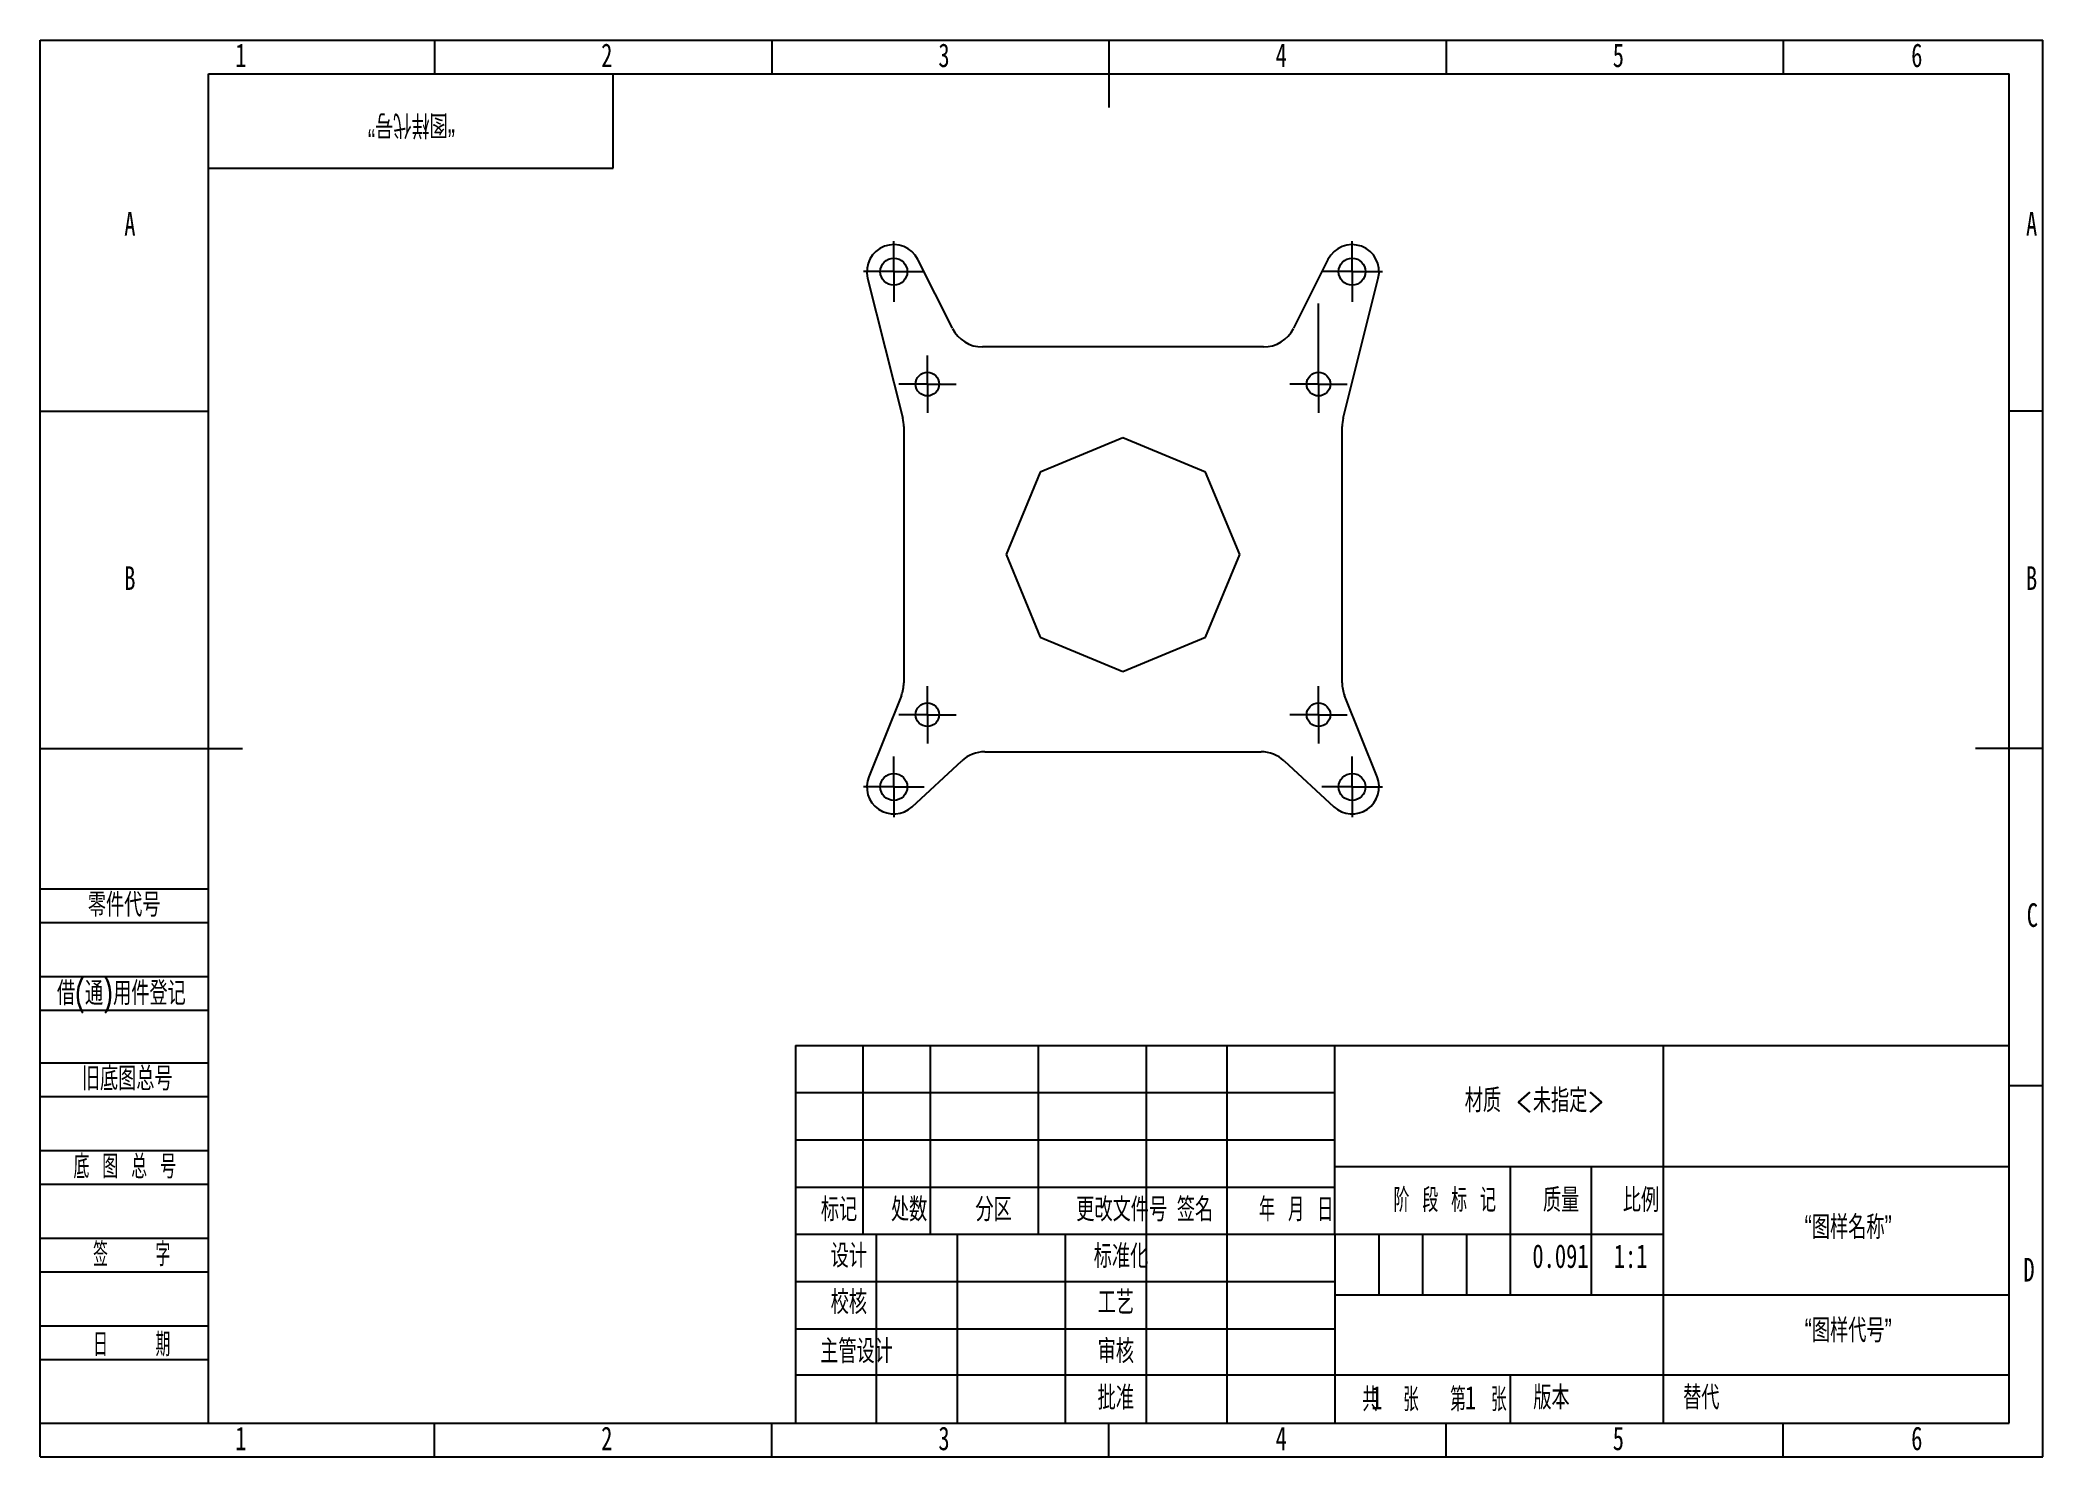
# Model space of a CAD drawing. Header units: millimetres. Extents: x 0 to 297, y 0 to 210.
import ezdxf

# ---------------------------------------------------------------- set-up
doc = ezdxf.new("R2010")
doc.units = ezdxf.units.MM
doc.layers.add('图框', color=7, linetype='Continuous')
doc.layers.add('粗实线层', color=7, linetype='Continuous', lineweight=25)
doc.styles.add('SLDTEXTSTYLE0', font='TXT', dxfattribs={"width": 0.7, "bigfont": 'bigfont'})
doc.styles.add('SLDTEXTSTYLE1', font='TXT', dxfattribs={"width": 0.6, "bigfont": 'bigfont'})
doc.styles.add('SLDTEXTSTYLE2', font='TXT', dxfattribs={"width": 0.614286, "bigfont": 'bigfont'})
doc.styles.add('SLDTEXTSTYLE3', font='TXT', dxfattribs={"width": 0.62, "bigfont": 'bigfont'})
doc.styles.add('SLDTEXTSTYLE4', font='TXT', dxfattribs={"width": 0.566667, "bigfont": 'bigfont'})
doc.styles.add('SLDTEXTSTYLE5', font='TXT', dxfattribs={"width": 0.7})

# ---------------------------------------------------------------- blocks, each defined once
blk = doc.blocks.new('SW_CENTERMARKSYMBOL_0')
at = {"layer": '图框', "color": 0}
for p, q in [((0, 2.5), (0, 4.5)), ((-2.5, 0), (-4.5, 0)), ((0, 0), (-2.5, 0)), ((0, 0), (0, 2.5)), ((0, 0), (0, -2.5)), ((0, 0), (2.5, 0)), ((2.5, 0), (4.5, 0)), ((0, -2.5), (0, -4.5))]:
    blk.add_line(p, q, dxfattribs=at)
blk = doc.blocks.new('SW_CENTERMARKSYMBOL_1')
at = {"layer": '图框', "color": 0}
for p, q in [((0, 2.5), (0, 4.5)), ((-2.5, 0), (-4.5, 0)), ((0, 0), (-2.5, 0)), ((0, 0), (0, 2.5)), ((0, 0), (0, -2.5)), ((0, 0), (2.5, 0)), ((2.5, 0), (4.5, 0)), ((0, -2.5), (0, -4.5))]:
    blk.add_line(p, q, dxfattribs=at)
blk = doc.blocks.new('SW_CENTERMARKSYMBOL_2')
at = {"layer": '图框', "color": 0}
for p, q in [((0, 2.5), (0, 4.5)), ((-2.5, 0), (-4.5, 0)), ((0, 0), (-2.5, 0)), ((0, 0), (0, 2.5)), ((0, 0), (0, -2.5)), ((0, 0), (2.5, 0)), ((2.5, 0), (4.5, 0)), ((0, -2.5), (0, -4.5))]:
    blk.add_line(p, q, dxfattribs=at)
blk = doc.blocks.new('SW_CENTERMARKSYMBOL_3')
at = {"layer": '图框', "color": 0}
for p, q in [((0, 2.5), (0, 4.5)), ((-2.5, 0), (-4.5, 0)), ((0, 0), (-2.5, 0)), ((0, 0), (0, 2.5)), ((0, 0), (0, -2.5)), ((0, 0), (2.5, 0)), ((2.5, 0), (4.5, 0)), ((0, -2.5), (0, -4.5))]:
    blk.add_line(p, q, dxfattribs=at)
blk = doc.blocks.new('SW_CENTERMARKSYMBOL_4')
at = {"layer": '图框', "color": 0}
for p, q in [((0, 2.5), (0, 4.25)), ((-2.5, 0), (-4.25, 0)), ((0, 0), (-2.5, 0)), ((0, 0), (0, 2.5)), ((0, 0), (0, -2.5)), ((0, 0), (2.5, 0)), ((2.5, 0), (4.25, 0)), ((0, -2.5), (0, -4.25))]:
    blk.add_line(p, q, dxfattribs=at)
blk = doc.blocks.new('SW_CENTERMARKSYMBOL_5')
at = {"layer": '图框', "color": 0}
for p, q in [((0, 2.5), (0, 11.94)), ((-2.5, 0), (-4.25, 0)), ((0, 0), (-2.5, 0)), ((0, 0), (0, 2.5)), ((0, 0), (0, -2.5)), ((0, 0), (2.5, 0)), ((2.5, 0), (4.25, 0)), ((0, -2.5), (0, -4.25))]:
    blk.add_line(p, q, dxfattribs=at)
blk = doc.blocks.new('SW_CENTERMARKSYMBOL_6')
at = {"layer": '图框', "color": 0}
for p, q in [((0, 2.5), (0, 4.25)), ((-2.5, 0), (-4.25, 0)), ((0, 0), (-2.5, 0)), ((0, 0), (0, 2.5)), ((0, 0), (0, -2.5)), ((0, 0), (2.5, 0)), ((2.5, 0), (4.25, 0)), ((0, -2.5), (0, -4.25))]:
    blk.add_line(p, q, dxfattribs=at)
blk = doc.blocks.new('SW_CENTERMARKSYMBOL_7')
at = {"layer": '图框', "color": 0}
for p, q in [((0, 2.5), (0, 4.25)), ((-2.5, 0), (-4.25, 0)), ((0, 0), (-2.5, 0)), ((0, 0), (0, 2.5)), ((0, 0), (0, -2.5)), ((0, 0), (2.5, 0)), ((2.5, 0), (4.25, 0)), ((0, -2.5), (0, -4.25))]:
    blk.add_line(p, q, dxfattribs=at)

msp = doc.modelspace()

# ---------------------------------------------------------------- linework, layer by layer
at = {"color": 7, "linetype": 'Continuous', "lineweight": 25}
for p, q in [((135.28, 167.28), (130.17, 177.47)), ((190.98, 177.47), (185.88, 167.28)), ((122.72, 174.71), (127.93, 153.95)), ((193.23, 153.95), (198.44, 174.71)), ((181.4, 164.51), (139.75, 164.51)), ((128.08, 152.73), (128.08, 114.73)), ((193.08, 114.73), (193.08, 152.73)), ((160.58, 151.06), (148.32, 145.98)), ((172.83, 145.98), (160.58, 151.06)), ((148.32, 145.98), (143.25, 133.73)), ((177.91, 133.73), (172.83, 145.98)), ((143.25, 133.73), (148.32, 121.48)), ((172.83, 121.48), (177.91, 133.73)), ((148.32, 121.48), (160.58, 116.4)), ((160.58, 116.4), (172.83, 121.48)), ((127.72, 112.87), (122.88, 100.8)), ((198.27, 100.8), (193.44, 112.87)), ((140.08, 104.51), (181.07, 104.51)), ((129.31, 96.37), (136.69, 103.19)), ((184.46, 103.19), (191.84, 96.37))]:
    msp.add_line(p, q, dxfattribs=at)
for centre, radius in [((126.6, 175.68), 2), ((194.56, 175.68), 2), ((131.58, 159.01), 1.75), ((189.58, 159.01), 1.75), ((131.58, 110.01), 1.75), ((189.58, 110.01), 1.75), ((126.6, 99.31), 2), ((194.56, 99.31), 2)]:
    msp.add_circle(centre, radius, dxfattribs=at)
for centre, radius, start, end in [((126.6, 175.68), 4, 26.5946, 194.0891), ((194.56, 175.68), 4, 345.9109, 153.4054), ((139.75, 169.51), 5, 206.5946, 270), ((181.4, 169.51), 5, 270, 333.4054), ((123.08, 152.73), 5, 0, 14.0891), ((198.08, 152.73), 5, 165.9109, 180), ((123.08, 114.73), 5, 338.1673, 0), ((198.08, 114.73), 5, 180, 201.8327), ((140.08, 99.51), 5, 90, 132.7053), ((181.07, 99.51), 5, 47.2947, 90), ((126.6, 99.31), 4, 158.1673, 312.7053), ((194.56, 99.31), 4, 227.2947, 21.8327)]:
    msp.add_arc(centre, radius, start, end, dxfattribs=at)
at = {"layer": '图框'}
for p, q in [((0, 0), (0, 210)), ((0, 210), (297, 210)), ((58.5, 210), (58.5, 205)), ((108.5, 210), (108.5, 205)), ((208.5, 210), (208.5, 205)), ((258.5, 210), (258.5, 205)), ((297, 0), (297, 210)), ((0, 155), (25, 155)), ((297, 155), (292, 155)), ((0, 84.22), (25, 84.22)), ((0, 79.22), (25, 79.22)), ((0, 71.22), (25, 71.22)), ((0, 66.22), (25, 66.22)), ((0, 58.43), (25, 58.43)), ((112, 54), (192, 54)), ((297, 55), (292, 55)), ((0, 53.43), (25, 53.43)), ((0, 45.43), (25, 45.43)), ((112, 47), (192, 47)), ((0, 40.43), (25, 40.43)), ((198.5, 33), (198.5, 24)), ((205, 33), (205, 24)), ((211.5, 33), (211.5, 24)), ((0, 32.43), (25, 32.43)), ((0, 27.43), (25, 27.43)), ((0, 19.43), (25, 19.43)), ((0, 14.43), (25, 14.43)), ((0, 5), (25, 5)), ((58.5, 0), (58.5, 5)), ((108.5, 0), (108.5, 5)), ((208.5, 0), (208.5, 5)), ((258.5, 0), (258.5, 5)), ((0, 0), (297, 0))]:
    msp.add_line(p, q, dxfattribs=at)
at = {"layer": '图框', "lineweight": 25}
for p, q in [((158.5, 210), (158.5, 200)), ((0, 105), (30, 105)), ((297, 105), (287, 105)), ((112, 61), (112, 5)), ((112, 61), (292, 61)), ((122, 61), (122, 33)), ((132, 61), (132, 33)), ((148, 61), (148, 33)), ((164, 61), (164, 5)), ((176, 61), (176, 5)), ((191.97, 61.05), (192, 5)), ((240.69, 61), (240.69, 5)), ((191.98, 43.05), (291.98, 43.05)), ((218, 43.07), (218, 24.07)), ((230, 43), (230, 24)), ((112, 40), (192, 40)), ((112, 33), (192, 33)), ((124, 33), (124, 5)), ((136, 33), (136, 5)), ((152, 33), (152, 5)), ((192.02, 33), (240.69, 33)), ((112, 26), (192, 26)), ((192, 24), (292, 24)), ((112, 19), (192, 19)), ((112, 12.17), (192, 12.17)), ((192, 12.17), (292, 12.17)), ((218, 12.17), (218, 5)), ((25, 5), (292, 5)), ((158.5, 0), (158.5, 5))]:
    msp.add_line(p, q, dxfattribs=at)
at = {"layer": '图框', "linetype": 'Continuous', "lineweight": 25}
for p, q in [((25, 5), (25, 205)), ((25, 205), (292, 205)), ((292, 5), (292, 205))]:
    msp.add_line(p, q, dxfattribs=at)
at = {"layer": '粗实线层'}
for p, q in [((85, 191), (85, 205)), ((25, 191), (85, 191))]:
    msp.add_line(p, q, dxfattribs=at)

# ---------------------------------------------------------------- block references
at = {"layer": '图框'}
for name, p in [('SW_CENTERMARKSYMBOL_1', (126.6, 175.68)), ('SW_CENTERMARKSYMBOL_0', (194.56, 175.68)), ('SW_CENTERMARKSYMBOL_5', (189.58, 159.01)), ('SW_CENTERMARKSYMBOL_4', (131.58, 159.01)), ('SW_CENTERMARKSYMBOL_6', (131.58, 110.01)), ('SW_CENTERMARKSYMBOL_7', (189.58, 110.01)), ('SW_CENTERMARKSYMBOL_2', (126.6, 99.31)), ('SW_CENTERMARKSYMBOL_3', (194.56, 99.31))]:
    msp.add_blockref(name, p, dxfattribs=at)

# ---------------------------------------------------------------- texts
at = {"layer": '图框', "char_height": 3.5}
for s, insert, attachment_point, style in [('1', (29.79, 209.5), 2, 'SLDTEXTSTYLE5'), ('2', (84.04, 209.5), 2, 'SLDTEXTSTYLE5'), ('3', (134.04, 209.5), 2, 'SLDTEXTSTYLE5'), ('4', (184.04, 209.5), 2, 'SLDTEXTSTYLE5'), ('5', (234.04, 209.5), 2, 'SLDTEXTSTYLE5'), ('6', (278.3, 209.5), 2, 'SLDTEXTSTYLE5'), ('A', (13.32, 184.5), 2, 'SLDTEXTSTYLE5'), ('A', (295.32, 184.5), 2, 'SLDTEXTSTYLE5'), ('B', (13.32, 132), 2, 'SLDTEXTSTYLE5'), ('B', (295.32, 132), 2, 'SLDTEXTSTYLE5'), ('\\M+197EB\\M+18C8F\\M+191E3\\M+18D86', (7.08, 83.58), 1, 'SLDTEXTSTYLE0'), ('C', (295.43, 82.06), 2, 'SLDTEXTSTYLE5'), ('\\M+18ED8(\\M+192CA)\\M+19770\\M+18C8F\\M+1936F记', (2.5, 70.47), 1, 'SLDTEXTSTYLE0'), ('\\M+18B8C\\M+192EA图总\\M+18D86', (6.19, 57.82), 1, 'SLDTEXTSTYLE0'), ('\\M+18DDE质 <\\M+196A2\\M+18E77\\M+192E8>', (221.61, 54.58), 2, 'SLDTEXTSTYLE0'), ('\\M+192EA 图 总 \\M+18D86', (4.95, 44.77), 1, 'SLDTEXTSTYLE2'), ('标记', (118.48, 38.42), 2, 'SLDTEXTSTYLE0'), ('处\\M+19094', (128.87, 38.42), 2, 'SLDTEXTSTYLE0'), ('\\M+195AA\\M+18BE6', (141.39, 38.42), 2, 'SLDTEXTSTYLE0'), ('\\M+18D58\\M+189FC\\M+195B6\\M+18C8F\\M+18D86', (160.39, 38.42), 2, 'SLDTEXTSTYLE0'), ('签\\M+196BC', (171.26, 38.42), 2, 'SLDTEXTSTYLE0'), ('\\M+1944E \\M+18C8E \\M+193FA', (186.26, 38.42), 2, 'SLDTEXTSTYLE3'), ('阶 \\M+19269 标 记', (208.29, 39.81), 2, 'SLDTEXTSTYLE2'), ('质\\M+197CA', (225.55, 39.81), 2, 'SLDTEXTSTYLE0'), ('\\M+194E4\\M+197E1', (237.4, 39.81), 2, 'SLDTEXTSTYLE0'), ('\\M+18167图样\\M+196BC\\M+18FCC\\M+18168', (268.12, 35.79), 2, 'SLDTEXTSTYLE0'), ('签    \\M+18E9A', (13.59, 31.76), 2, 'SLDTEXTSTYLE4'), ('设计', (119.93, 31.56), 2, 'SLDTEXTSTYLE0'), ('标\\M+18F79\\M+189BB', (160.29, 31.49), 2, 'SLDTEXTSTYLE0'), ('0.091', (225.46, 31.52), 2, 'SLDTEXTSTYLE5'), ('1:1', (235.86, 31.52), 2, 'SLDTEXTSTYLE5'), ('D', (294.93, 29.5), 2, 'SLDTEXTSTYLE5'), ('\\M+18D5A\\M+18A6A', (119.93, 24.68), 2, 'SLDTEXTSTYLE0'), ('\\M+18D48艺', (159.52, 24.64), 2, 'SLDTEXTSTYLE0'), ('\\M+18167图样\\M+191E3\\M+18D86\\M+18168', (268.13, 20.49), 2, 'SLDTEXTSTYLE0'), ('\\M+193FA    \\M+18AFA', (13.59, 18.41), 2, 'SLDTEXTSTYLE4'), ('\\M+18EE5\\M+18AC7设计', (121.07, 17.4), 2, 'SLDTEXTSTYLE0'), ('审\\M+18A6A', (159.52, 17.4), 2, 'SLDTEXTSTYLE0'), ('\\M+194E1\\M+18F79', (159.52, 10.52), 2, 'SLDTEXTSTYLE0'), ('\\M+18BA4  张', (200.26, 10.26), 2, 'SLDTEXTSTYLE1'), ('1', (197.39, 10.53), 1, 'SLDTEXTSTYLE5'), ('\\M+191E6  张', (213.29, 10.26), 2, 'SLDTEXTSTYLE1'), ('1', (211.3, 10.53), 1, 'SLDTEXTSTYLE5'), ('\\M+194C5\\M+1967B', (224.12, 10.53), 2, 'SLDTEXTSTYLE0'), ('\\M+191D6\\M+191E3', (243.64, 10.53), 1, 'SLDTEXTSTYLE0'), ('1', (29.79, 4.5), 2, 'SLDTEXTSTYLE5'), ('2', (84.04, 4.5), 2, 'SLDTEXTSTYLE5'), ('3', (134.04, 4.5), 2, 'SLDTEXTSTYLE5'), ('4', (184.04, 4.5), 2, 'SLDTEXTSTYLE5'), ('5', (234.04, 4.5), 2, 'SLDTEXTSTYLE5'), ('6', (278.3, 4.5), 2, 'SLDTEXTSTYLE5')]:
    msp.add_mtext(s, dxfattribs=dict(at, insert=insert, attachment_point=attachment_point, style=style))
at = {"layer": '图框', "insert": (55.07, 195.65), "char_height": 3.5, "attachment_point": 2, "rotation": 180, "style": 'SLDTEXTSTYLE0'}
msp.add_mtext('\\M+18167图样\\M+191E3\\M+18D86\\M+18168', dxfattribs=at)

doc.saveas('drawing.dxf')
